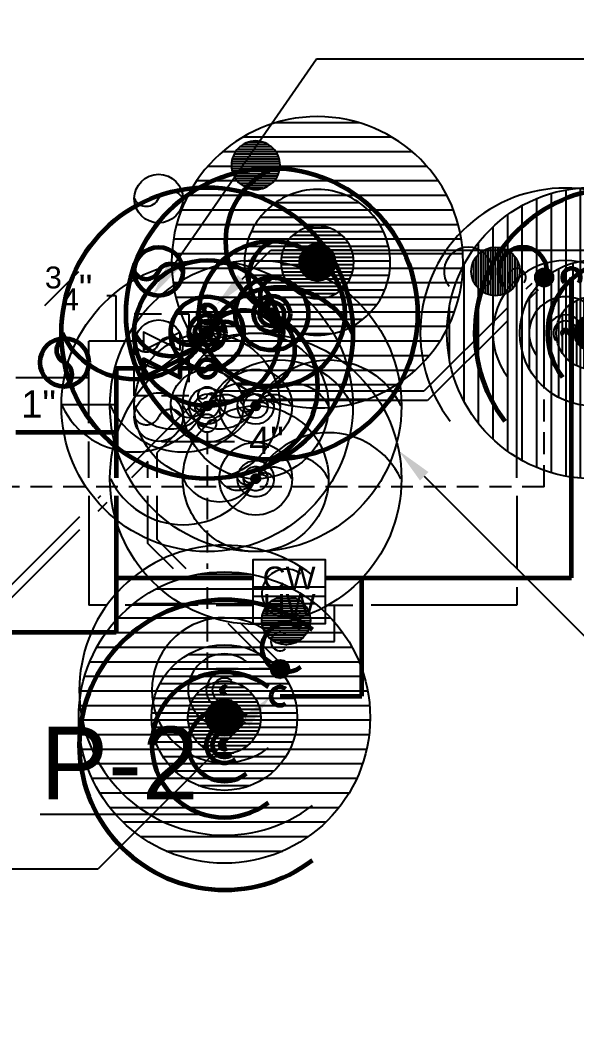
# Model space of a CAD drawing. Extents: x 2104 to 16979, y 4026 to 5124.
# Drawn here: x 6171.7 to 6263.2, y 4568.5 to 4732.9 of the extents above; entities that cross this region are included whole.
import ezdxf
from ezdxf import colors
from ezdxf.entities.mleader import LeaderData, LeaderLine
from ezdxf.enums import TextEntityAlignment as Align
from ezdxf.math import Vec2, Vec3

# ---------------------------------------------------------------- set-up
doc = ezdxf.new("R2010")
doc.units = 0
doc.header["$LTSCALE"] = 18
doc.header["$MEASUREMENT"] = 0
doc.linetypes.add('HIDDEN', pattern=[0.375, 0.25, -0.125])
doc.linetypes.add('VENT', pattern=[0.30000000000000004, 0.2, -0.1])
for name, color, linetype in [('G-ANNO-TEXT', 70, 'Continuous'), ('P-HW-N', 1, 'Continuous'), ('P-HW-N @ 1 (1)', 1, 'Continuous'), ('P-HW-N @ 1 (2)', 1, 'Continuous'), ('P-HW-N @ 12', 1, 'Continuous'), ('P-HW-N @ 128', 1, 'Continuous'), ('P-HW-N @ 16', 1, 'Continuous'), ('P-HW-N @ 192', 1, 'Continuous'), ('P-HW-N @ 2', 1, 'Continuous'), ('P-HW-N @ 24', 1, 'Continuous'), ('P-HW-N @ 384', 1, 'Continuous'), ('P-HW-N @ 4', 1, 'Continuous'), ('P-HW-N @ 48', 1, 'Continuous'), ('P-HW-N @ 64', 1, 'Continuous'), ('P-HW-N @ 768', 1, 'Continuous'), ('P-HW-N @ 8', 1, 'Continuous'), ('P-HW-N @ 96', 1, 'Continuous'), ('P-SAN-N', 6, 'Continuous'), ('P-SAN-N @ 1 (1)', 6, 'Continuous'), ('P-SAN-N @ 1 (2)', 6, 'Continuous'), ('P-SAN-N @ 12', 6, 'Continuous'), ('P-SAN-N @ 128', 6, 'Continuous'), ('P-SAN-N @ 16', 6, 'Continuous'), ('P-SAN-N @ 192', 6, 'Continuous'), ('P-SAN-N @ 2', 6, 'Continuous'), ('P-SAN-N @ 24', 6, 'Continuous'), ('P-SAN-N @ 384', 6, 'Continuous'), ('P-SAN-N @ 4', 6, 'Continuous'), ('P-SAN-N @ 48', 6, 'Continuous'), ('P-SAN-N @ 64', 6, 'Continuous'), ('P-SAN-N @ 768', 6, 'Continuous'), ('P-SAN-N @ 8', 6, 'Continuous'), ('P-SAN-N @ 96', 6, 'Continuous'), ('P-SANV-N', 5, 'VENT'), ('P-SANV-N @ 1 (1)', 5, 'VENT'), ('P-SANV-N @ 1 (2)', 5, 'VENT'), ('P-SANV-N @ 12', 5, 'VENT'), ('P-SANV-N @ 128', 5, 'VENT'), ('P-SANV-N @ 16', 5, 'VENT'), ('P-SANV-N @ 192', 5, 'VENT'), ('P-SANV-N @ 2', 5, 'VENT'), ('P-SANV-N @ 24', 5, 'VENT'), ('P-SANV-N @ 384', 5, 'VENT'), ('P-SANV-N @ 4', 5, 'VENT'), ('P-SANV-N @ 48', 5, 'VENT'), ('P-SANV-N @ 64', 5, 'VENT'), ('P-SANV-N @ 768', 5, 'VENT'), ('P-SANV-N @ 8', 5, 'VENT'), ('P-SANV-N @ 96', 5, 'VENT')]:
    doc.layers.add(name, color=color, linetype=linetype)
for name, color, linetype, lineweight in [('P-CW-N', 4, 'Continuous', 60), ('P-CW-N @ 1 (1)', 4, 'Continuous', 60), ('P-CW-N @ 1 (2)', 4, 'Continuous', 60), ('P-CW-N @ 12', 4, 'Continuous', 60), ('P-CW-N @ 128', 4, 'Continuous', 60), ('P-CW-N @ 16', 4, 'Continuous', 60), ('P-CW-N @ 192', 4, 'Continuous', 60), ('P-CW-N @ 2', 4, 'Continuous', 60), ('P-CW-N @ 24', 4, 'Continuous', 60), ('P-CW-N @ 384', 4, 'Continuous', 60), ('P-CW-N @ 4', 4, 'Continuous', 60), ('P-CW-N @ 48', 4, 'Continuous', 60), ('P-CW-N @ 64', 4, 'Continuous', 60), ('P-CW-N @ 768', 4, 'Continuous', 60), ('P-CW-N @ 8', 4, 'Continuous', 60), ('P-CW-N @ 96', 4, 'Continuous', 60), ('P-HWC-N', 2, 'Continuous', 60), ('P-HWC-N @ 1 (1)', 2, 'Continuous', 60), ('P-HWC-N @ 1 (2)', 2, 'Continuous', 60), ('P-HWC-N @ 12', 2, 'Continuous', 60), ('P-HWC-N @ 128', 2, 'Continuous', 60), ('P-HWC-N @ 16', 2, 'Continuous', 60), ('P-HWC-N @ 192', 2, 'Continuous', 60), ('P-HWC-N @ 2', 2, 'Continuous', 60), ('P-HWC-N @ 24', 2, 'Continuous', 60), ('P-HWC-N @ 384', 2, 'Continuous', 60), ('P-HWC-N @ 4', 2, 'Continuous', 60), ('P-HWC-N @ 48', 2, 'Continuous', 60), ('P-HWC-N @ 64', 2, 'Continuous', 60), ('P-HWC-N @ 768', 2, 'Continuous', 60), ('P-HWC-N @ 8', 2, 'Continuous', 60), ('P-HWC-N @ 96', 2, 'Continuous', 60)]:
    doc.layers.add(name, color=color, linetype=linetype, lineweight=lineweight)
doc.layers.get('0').freeze()
doc.styles.add('Arial', font='arial.ttf')
doc.dimstyles.new('Loop048', dxfattribs={"dimscale": 0, "dimtxt": 0.09375, "dimasz": 0.03125, "dimexe": 0.0625, "dimexo": 0.0625, "dimgap": 0.09375, "dimtad": 1, "dimdec": 4, "dimzin": 3, "dimdsep": 46, "dimlunit": 4, "dimtxsty": 'Arial', "dimblk": 'OBLIQUE', "dimcen": 0.09375, "dimdle": 0.0625, "dimclrd": 256, "dimclre": 256, "dimclrt": 256, "dimadec": 4, "dimazin": 0, "dimtfac": 0.8, "dimtdec": 4, "dimtix": 1, "dimtofl": 0, "dimtmove": 1, "dimatfit": 0, "dimldrblk": 'LeaderNoteBlock', "dimfxl": 1, "dimfrac": 1, "dimtolj": 1, "dimtzin": 0, "dimlwd": -1, "dimlwe": -1, "dimarcsym": 0})

# ---------------------------------------------------------------- blocks, each defined once
blk = doc.blocks.new('*U6')
blk.add_lwpolyline([(-3.332323771482692e-18, 0.03111555437015312, 0.6342579873937333), (-8.890457814381136e-18, 5.234717341758689e-34, -0.6342579873937336), (-6.793508145416166e-18, -0.03111555437015312)], format="xyb")
blk.add_circle((0, 0), 0.03125)
blk = doc.blocks.new('*U311')
at = {"layer": 'P-CW-N @ 1 (1)', "rotation": 89.99999999999999}
blk.add_blockref('*U6', (6202.5, 4681.343581524153), dxfattribs=at)
at = {"layer": 'P-CW-N @ 1 (2)', "rotation": 89.99999999999999}
blk.add_blockref('*U6', (6202.5, 4681.343581524153), dxfattribs=at)
at = {"layer": 'P-CW-N @ 12', "xscale": 12, "yscale": 12, "zscale": 12, "rotation": 89.99999999999999}
blk.add_blockref('*U6', (6202.5, 4681.343581524153), dxfattribs=at)
at = {"layer": 'P-CW-N @ 128', "xscale": 128, "yscale": 128, "zscale": 128, "rotation": 89.99999999999999}
blk.add_blockref('*U6', (6194.5, 4691.499999999999), dxfattribs=at)
at = {"layer": 'P-CW-N @ 16', "xscale": 16, "yscale": 16, "zscale": 16, "rotation": 89.99999999999999}
blk.add_blockref('*U6', (6202.5, 4681.343581524153), dxfattribs=at)
at = {"layer": 'P-CW-N @ 192', "xscale": 192, "yscale": 192, "zscale": 192, "rotation": 89.99999999999999}
blk.add_blockref('*U6', (6202.5, 4681.343581524153), dxfattribs=at)
at = {"layer": 'P-CW-N @ 2', "xscale": 2, "yscale": 2, "zscale": 2, "rotation": 89.99999999999999}
blk.add_blockref('*U6', (6202.5, 4681.343581524153), dxfattribs=at)
at = {"layer": 'P-CW-N @ 24', "xscale": 24, "yscale": 24, "zscale": 24, "rotation": 89.99999999999999}
blk.add_blockref('*U6', (6202.5, 4681.343581524153), dxfattribs=at)
at = {"layer": 'P-CW-N @ 384', "xscale": 384, "yscale": 384, "zscale": 384, "rotation": 89.99999999999999}
blk.add_blockref('*U6', (6202.5, 4681.343581524153), dxfattribs=at)
at = {"layer": 'P-CW-N @ 4', "xscale": 4, "yscale": 4, "zscale": 4, "rotation": 89.99999999999999}
blk.add_blockref('*U6', (6202.5, 4681.343581524153), dxfattribs=at)
at = {"layer": 'P-CW-N @ 48', "xscale": 48, "yscale": 48, "zscale": 48, "rotation": 89.99999999999999}
blk.add_blockref('*U6', (6202.5, 4675.499999999999), dxfattribs=at)
at = {"layer": 'P-CW-N @ 64', "xscale": 64, "yscale": 64, "zscale": 64, "rotation": 89.99999999999999}
blk.add_blockref('*U6', (6202.5, 4681.343581524153), dxfattribs=at)
at = {"layer": 'P-CW-N @ 768', "xscale": 768, "yscale": 768, "zscale": 768, "rotation": 89.99999999999999}
blk.add_blockref('*U6', (6202.5, 4681.343581524153), dxfattribs=at)
at = {"layer": 'P-CW-N @ 8', "xscale": 8, "yscale": 8, "zscale": 8, "rotation": 89.99999999999999}
blk.add_blockref('*U6', (6202.5, 4681.343581524153), dxfattribs=at)
at = {"layer": 'P-CW-N @ 96', "xscale": 96, "yscale": 96, "zscale": 96, "rotation": 89.99999999999999}
blk.add_blockref('*U6', (6202.5, 4681.343581524153), dxfattribs=at)
blk = doc.blocks.new('*U312')
at = {"layer": 'P-HW-N @ 1 (1)', "rotation": 89.99999999999999}
blk.add_blockref('*U6', (6202.5, 4669.343581524153), dxfattribs=at)
at = {"layer": 'P-HW-N @ 1 (2)', "rotation": 89.99999999999999}
blk.add_blockref('*U6', (6202.5, 4669.343581524153), dxfattribs=at)
at = {"layer": 'P-HW-N @ 12', "xscale": 12, "yscale": 12, "zscale": 12, "rotation": 89.99999999999999}
blk.add_blockref('*U6', (6202.5, 4669.343581524153), dxfattribs=at)
at = {"layer": 'P-HW-N @ 128', "xscale": 128, "yscale": 128, "zscale": 128, "rotation": 89.99999999999999}
blk.add_blockref('*U6', (6194.5, 4703.499999999999), dxfattribs=at)
at = {"layer": 'P-HW-N @ 16', "xscale": 16, "yscale": 16, "zscale": 16, "rotation": 89.99999999999999}
blk.add_blockref('*U6', (6202.5, 4669.343581524153), dxfattribs=at)
at = {"layer": 'P-HW-N @ 192', "xscale": 192, "yscale": 192, "zscale": 192, "rotation": 89.99999999999999}
blk.add_blockref('*U6', (6202.5, 4669.343581524153), dxfattribs=at)
at = {"layer": 'P-HW-N @ 2', "xscale": 2, "yscale": 2, "zscale": 2, "rotation": 89.99999999999999}
blk.add_blockref('*U6', (6202.5, 4669.343581524153), dxfattribs=at)
at = {"layer": 'P-HW-N @ 24', "xscale": 24, "yscale": 24, "zscale": 24, "rotation": 89.99999999999999}
blk.add_blockref('*U6', (6202.5, 4669.343581524153), dxfattribs=at)
at = {"layer": 'P-HW-N @ 384', "xscale": 384, "yscale": 384, "zscale": 384, "rotation": 89.99999999999999}
blk.add_blockref('*U6', (6202.5, 4669.343581524153), dxfattribs=at)
at = {"layer": 'P-HW-N @ 4', "xscale": 4, "yscale": 4, "zscale": 4, "rotation": 89.99999999999999}
blk.add_blockref('*U6', (6202.5, 4669.343581524153), dxfattribs=at)
at = {"layer": 'P-HW-N @ 48', "xscale": 48, "yscale": 48, "zscale": 48, "rotation": 89.99999999999999}
blk.add_blockref('*U6', (6202.5, 4679.999999999999), dxfattribs=at)
at = {"layer": 'P-HW-N @ 64', "xscale": 64, "yscale": 64, "zscale": 64, "rotation": 89.99999999999999}
blk.add_blockref('*U6', (6202.5, 4669.343581524153), dxfattribs=at)
at = {"layer": 'P-HW-N @ 768', "xscale": 768, "yscale": 768, "zscale": 768, "rotation": 89.99999999999999}
blk.add_blockref('*U6', (6202.5, 4669.343581524153), dxfattribs=at)
at = {"layer": 'P-HW-N @ 8', "xscale": 8, "yscale": 8, "zscale": 8, "rotation": 89.99999999999999}
blk.add_blockref('*U6', (6202.5, 4669.343581524153), dxfattribs=at)
at = {"layer": 'P-HW-N @ 96', "xscale": 96, "yscale": 96, "zscale": 96, "rotation": 89.99999999999999}
blk.add_blockref('*U6', (6202.5, 4669.343581524153), dxfattribs=at)
blk = doc.blocks.new('*U313')
at = {"layer": 'P-SAN-N @ 1 (1)', "rotation": 89.99999999999999}
blk.add_blockref('*U6', (6210.5, 4669.343581524153), dxfattribs=at)
at = {"layer": 'P-SAN-N @ 1 (2)', "rotation": 89.99999999999999}
blk.add_blockref('*U6', (6210.5, 4669.343581524153), dxfattribs=at)
at = {"layer": 'P-SAN-N @ 12', "xscale": 12, "yscale": 12, "zscale": 12, "rotation": 89.99999999999999}
blk.add_blockref('*U6', (6210.5, 4669.343581524153), dxfattribs=at)
at = {"layer": 'P-SAN-N @ 128', "xscale": 128, "yscale": 128, "zscale": 128, "rotation": 89.99999999999999}
blk.add_blockref('*U6', (6194.5, 4679.499999999999), dxfattribs=at)
at = {"layer": 'P-SAN-N @ 16', "xscale": 16, "yscale": 16, "zscale": 16, "rotation": 89.99999999999999}
blk.add_blockref('*U6', (6210.5, 4669.343581524153), dxfattribs=at)
at = {"layer": 'P-SAN-N @ 192', "xscale": 192, "yscale": 192, "zscale": 192, "rotation": 89.99999999999999}
blk.add_blockref('*U6', (6210.5, 4669.343581524153), dxfattribs=at)
at = {"layer": 'P-SAN-N @ 2', "xscale": 2, "yscale": 2, "zscale": 2, "rotation": 89.99999999999999}
blk.add_blockref('*U6', (6210.5, 4669.343581524153), dxfattribs=at)
at = {"layer": 'P-SAN-N @ 24', "xscale": 24, "yscale": 24, "zscale": 24, "rotation": 89.99999999999999}
blk.add_blockref('*U6', (6210.5, 4669.343581524153), dxfattribs=at)
at = {"layer": 'P-SAN-N @ 384', "xscale": 384, "yscale": 384, "zscale": 384, "rotation": 89.99999999999999}
blk.add_blockref('*U6', (6210.5, 4669.343581524153), dxfattribs=at)
at = {"layer": 'P-SAN-N @ 4', "xscale": 4, "yscale": 4, "zscale": 4, "rotation": 89.99999999999999}
blk.add_blockref('*U6', (6210.5, 4669.343581524153), dxfattribs=at)
at = {"layer": 'P-SAN-N @ 48', "xscale": 48, "yscale": 48, "zscale": 48, "rotation": 89.99999999999999}
blk.add_blockref('*U6', (6202.5, 4670.999999999999), dxfattribs=at)
at = {"layer": 'P-SAN-N @ 64', "xscale": 64, "yscale": 64, "zscale": 64, "rotation": 89.99999999999999}
blk.add_blockref('*U6', (6210.5, 4669.343581524153), dxfattribs=at)
at = {"layer": 'P-SAN-N @ 768', "xscale": 768, "yscale": 768, "zscale": 768, "rotation": 89.99999999999999}
blk.add_blockref('*U6', (6210.5, 4669.343581524153), dxfattribs=at)
at = {"layer": 'P-SAN-N @ 8', "xscale": 8, "yscale": 8, "zscale": 8, "rotation": 89.99999999999999}
blk.add_blockref('*U6', (6210.5, 4669.343581524153), dxfattribs=at)
at = {"layer": 'P-SAN-N @ 96', "xscale": 96, "yscale": 96, "zscale": 96, "rotation": 89.99999999999999}
blk.add_blockref('*U6', (6210.5, 4669.343581524153), dxfattribs=at)
blk = doc.blocks.new('*U314')
at = {"layer": 'P-SANV-N @ 1 (1)', "rotation": 89.99999999999999}
blk.add_blockref('*U6', (6210.5, 4657.343581524153), dxfattribs=at)
at = {"layer": 'P-SANV-N @ 1 (2)', "rotation": 89.99999999999999}
blk.add_blockref('*U6', (6210.5, 4657.343581524153), dxfattribs=at)
at = {"layer": 'P-SANV-N @ 12', "xscale": 12, "yscale": 12, "zscale": 12, "rotation": 89.99999999999999}
blk.add_blockref('*U6', (6210.5, 4657.343581524153), dxfattribs=at)
at = {"layer": 'P-SANV-N @ 128', "xscale": 128, "yscale": 128, "zscale": 128, "rotation": 89.99999999999999}
blk.add_blockref('*U6', (6194.5, 4667.499999999999), dxfattribs=at)
at = {"layer": 'P-SANV-N @ 16', "xscale": 16, "yscale": 16, "zscale": 16, "rotation": 89.99999999999999}
blk.add_blockref('*U6', (6210.5, 4657.343581524153), dxfattribs=at)
at = {"layer": 'P-SANV-N @ 192', "xscale": 192, "yscale": 192, "zscale": 192, "rotation": 89.99999999999999}
blk.add_blockref('*U6', (6210.5, 4657.343581524153), dxfattribs=at)
at = {"layer": 'P-SANV-N @ 2', "xscale": 2, "yscale": 2, "zscale": 2, "rotation": 89.99999999999999}
blk.add_blockref('*U6', (6210.5, 4657.343581524153), dxfattribs=at)
at = {"layer": 'P-SANV-N @ 24', "xscale": 24, "yscale": 24, "zscale": 24, "rotation": 89.99999999999999}
blk.add_blockref('*U6', (6210.5, 4657.343581524153), dxfattribs=at)
at = {"layer": 'P-SANV-N @ 384', "xscale": 384, "yscale": 384, "zscale": 384, "rotation": 89.99999999999999}
blk.add_blockref('*U6', (6210.5, 4657.343581524153), dxfattribs=at)
at = {"layer": 'P-SANV-N @ 4', "xscale": 4, "yscale": 4, "zscale": 4, "rotation": 89.99999999999999}
blk.add_blockref('*U6', (6210.5, 4657.343581524153), dxfattribs=at)
at = {"layer": 'P-SANV-N @ 48', "xscale": 48, "yscale": 48, "zscale": 48, "rotation": 89.99999999999999}
blk.add_blockref('*U6', (6202.5, 4666.499999999999), dxfattribs=at)
at = {"layer": 'P-SANV-N @ 64', "xscale": 64, "yscale": 64, "zscale": 64, "rotation": 89.99999999999999}
blk.add_blockref('*U6', (6210.5, 4657.343581524153), dxfattribs=at)
at = {"layer": 'P-SANV-N @ 768', "xscale": 768, "yscale": 768, "zscale": 768, "rotation": 89.99999999999999}
blk.add_blockref('*U6', (6210.5, 4657.343581524153), dxfattribs=at)
at = {"layer": 'P-SANV-N @ 8', "xscale": 8, "yscale": 8, "zscale": 8, "rotation": 89.99999999999999}
blk.add_blockref('*U6', (6210.5, 4657.343581524153), dxfattribs=at)
at = {"layer": 'P-SANV-N @ 96', "xscale": 96, "yscale": 96, "zscale": 96, "rotation": 89.99999999999999}
blk.add_blockref('*U6', (6210.5, 4657.343581524153), dxfattribs=at)
blk = doc.blocks.new('*U7')
h = blk.add_hatch()
h.set_pattern_fill('ANSI31', color=256, scale=0.025, angle=135)
h.set_pattern_definition([(180, (0, 0), (-4.336808689942018e-19, -0.003125), [])])
edge = h.paths.add_edge_path()
edge.add_arc((-3.469446951953614e-18, -6.938893903907228e-18), 0.03125000000000001, 0, 360)
blk.add_circle((0, 0), 0.03125)
blk = doc.blocks.new('*U315')
at = {"layer": 'P-SAN-N @ 1 (1)'}
blk.add_blockref('*U7', (6205.343581524153, 4618.000000000001), dxfattribs=at)
at = {"layer": 'P-SAN-N @ 1 (2)'}
blk.add_blockref('*U7', (6205.343581524153, 4618.000000000001), dxfattribs=at)
at = {"layer": 'P-SAN-N @ 12', "xscale": 12, "yscale": 12, "zscale": 12}
blk.add_blockref('*U7', (6205.343581524153, 4618.000000000001), dxfattribs=at)
at = {"layer": 'P-SAN-N @ 128', "xscale": 128, "yscale": 128, "zscale": 128}
blk.add_blockref('*U7', (6215.499999999999, 4634.000000000001), dxfattribs=at)
at = {"layer": 'P-SAN-N @ 16', "xscale": 16, "yscale": 16, "zscale": 16}
blk.add_blockref('*U7', (6205.343581524153, 4618.000000000001), dxfattribs=at)
at = {"layer": 'P-SAN-N @ 192', "xscale": 192, "yscale": 192, "zscale": 192}
blk.add_blockref('*U7', (6205.343581524153, 4618.000000000001), dxfattribs=at)
at = {"layer": 'P-SAN-N @ 2', "xscale": 2, "yscale": 2, "zscale": 2}
blk.add_blockref('*U7', (6205.343581524153, 4618.000000000001), dxfattribs=at)
at = {"layer": 'P-SAN-N @ 24', "xscale": 24, "yscale": 24, "zscale": 24}
blk.add_blockref('*U7', (6205.343581524153, 4618.000000000001), dxfattribs=at)
at = {"layer": 'P-SAN-N @ 384', "xscale": 384, "yscale": 384, "zscale": 384}
blk.add_blockref('*U7', (6205.343581524153, 4618.000000000001), dxfattribs=at)
at = {"layer": 'P-SAN-N @ 4', "xscale": 4, "yscale": 4, "zscale": 4}
blk.add_blockref('*U7', (6205.343581524153, 4618.000000000001), dxfattribs=at)
at = {"layer": 'P-SAN-N @ 48', "xscale": 48, "yscale": 48, "zscale": 48}
blk.add_blockref('*U7', (6214.499999999999, 4626.000000000001), dxfattribs=at)
at = {"layer": 'P-SAN-N @ 64', "xscale": 64, "yscale": 64, "zscale": 64}
blk.add_blockref('*U7', (6205.343581524153, 4618.000000000001), dxfattribs=at)
at = {"layer": 'P-SAN-N @ 768', "xscale": 768, "yscale": 768, "zscale": 768}
blk.add_blockref('*U7', (6205.343581524153, 4618.000000000001), dxfattribs=at)
at = {"layer": 'P-SAN-N @ 8', "xscale": 8, "yscale": 8, "zscale": 8}
blk.add_blockref('*U7', (6205.343581524153, 4618.000000000001), dxfattribs=at)
at = {"layer": 'P-SAN-N @ 96', "xscale": 96, "yscale": 96, "zscale": 96}
blk.add_blockref('*U7', (6205.343581524153, 4618.000000000001), dxfattribs=at)
blk = doc.blocks.new('*U24')
at = {"linetype": 'Continuous'}
blk.add_arc((0, 0), 0.03111555437015312, 52.56696947382129, 307.4330305261797, dxfattribs=at)
blk = doc.blocks.new('*U316')
at = {"layer": 'P-CW-N @ 1 (1)'}
blk.add_blockref('*U24', (6205.343581524153, 4613.500000000001), dxfattribs=at)
at = {"layer": 'P-CW-N @ 1 (2)'}
blk.add_blockref('*U24', (6205.343581524153, 4613.500000000001), dxfattribs=at)
at = {"layer": 'P-CW-N @ 12', "xscale": 12, "yscale": 12, "zscale": 12}
blk.add_blockref('*U24', (6205.343581524153, 4613.500000000001), dxfattribs=at)
at = {"layer": 'P-CW-N @ 128', "xscale": 128, "yscale": 128, "zscale": 128}
blk.add_blockref('*U24', (6215.499999999999, 4629.500000000001), dxfattribs=at)
at = {"layer": 'P-CW-N @ 16', "xscale": 16, "yscale": 16, "zscale": 16}
blk.add_blockref('*U24', (6205.343581524153, 4613.500000000001), dxfattribs=at)
at = {"layer": 'P-CW-N @ 192', "xscale": 192, "yscale": 192, "zscale": 192}
blk.add_blockref('*U24', (6205.343581524153, 4613.500000000001), dxfattribs=at)
at = {"layer": 'P-CW-N @ 2', "xscale": 2, "yscale": 2, "zscale": 2}
blk.add_blockref('*U24', (6205.343581524153, 4613.500000000001), dxfattribs=at)
at = {"layer": 'P-CW-N @ 24', "xscale": 24, "yscale": 24, "zscale": 24}
blk.add_blockref('*U24', (6205.343581524153, 4613.500000000001), dxfattribs=at)
at = {"layer": 'P-CW-N @ 384', "xscale": 384, "yscale": 384, "zscale": 384}
blk.add_blockref('*U24', (6205.343581524153, 4613.500000000001), dxfattribs=at)
at = {"layer": 'P-CW-N @ 4', "xscale": 4, "yscale": 4, "zscale": 4}
blk.add_blockref('*U24', (6205.343581524153, 4613.500000000001), dxfattribs=at)
at = {"layer": 'P-CW-N @ 48', "xscale": 48, "yscale": 48, "zscale": 48}
blk.add_blockref('*U24', (6214.499999999999, 4621.500000000001), dxfattribs=at)
at = {"layer": 'P-CW-N @ 64', "xscale": 64, "yscale": 64, "zscale": 64}
blk.add_blockref('*U24', (6205.343581524153, 4613.500000000001), dxfattribs=at)
at = {"layer": 'P-CW-N @ 768', "xscale": 768, "yscale": 768, "zscale": 768}
blk.add_blockref('*U24', (6205.343581524153, 4613.500000000001), dxfattribs=at)
at = {"layer": 'P-CW-N @ 8', "xscale": 8, "yscale": 8, "zscale": 8}
blk.add_blockref('*U24', (6205.343581524153, 4613.500000000001), dxfattribs=at)
at = {"layer": 'P-CW-N @ 96', "xscale": 96, "yscale": 96, "zscale": 96}
blk.add_blockref('*U24', (6205.343581524153, 4613.500000000001), dxfattribs=at)
blk = doc.blocks.new('*U317')
at = {"layer": 'P-HW-N @ 1 (1)'}
blk.add_blockref('*U24', (6205.343581524153, 4622.500000000001), dxfattribs=at)
at = {"layer": 'P-HW-N @ 1 (2)'}
blk.add_blockref('*U24', (6205.343581524153, 4622.500000000001), dxfattribs=at)
at = {"layer": 'P-HW-N @ 12', "xscale": 12, "yscale": 12, "zscale": 12}
blk.add_blockref('*U24', (6205.343581524153, 4622.500000000001), dxfattribs=at)
at = {"layer": 'P-HW-N @ 128', "xscale": 128, "yscale": 128, "zscale": 128}
blk.add_blockref('*U24', (6215.499999999999, 4638.500000000001), dxfattribs=at)
at = {"layer": 'P-HW-N @ 16', "xscale": 16, "yscale": 16, "zscale": 16}
blk.add_blockref('*U24', (6205.343581524153, 4622.500000000001), dxfattribs=at)
at = {"layer": 'P-HW-N @ 192', "xscale": 192, "yscale": 192, "zscale": 192}
blk.add_blockref('*U24', (6205.343581524153, 4622.500000000001), dxfattribs=at)
at = {"layer": 'P-HW-N @ 2', "xscale": 2, "yscale": 2, "zscale": 2}
blk.add_blockref('*U24', (6205.343581524153, 4622.500000000001), dxfattribs=at)
at = {"layer": 'P-HW-N @ 24', "xscale": 24, "yscale": 24, "zscale": 24}
blk.add_blockref('*U24', (6205.343581524153, 4622.500000000001), dxfattribs=at)
at = {"layer": 'P-HW-N @ 384', "xscale": 384, "yscale": 384, "zscale": 384}
blk.add_blockref('*U24', (6205.343581524153, 4622.500000000001), dxfattribs=at)
at = {"layer": 'P-HW-N @ 4', "xscale": 4, "yscale": 4, "zscale": 4}
blk.add_blockref('*U24', (6205.343581524153, 4622.500000000001), dxfattribs=at)
at = {"layer": 'P-HW-N @ 48', "xscale": 48, "yscale": 48, "zscale": 48}
blk.add_blockref('*U24', (6214.499999999999, 4630.500000000001), dxfattribs=at)
at = {"layer": 'P-HW-N @ 64', "xscale": 64, "yscale": 64, "zscale": 64}
blk.add_blockref('*U24', (6205.343581524153, 4622.500000000001), dxfattribs=at)
at = {"layer": 'P-HW-N @ 768', "xscale": 768, "yscale": 768, "zscale": 768}
blk.add_blockref('*U24', (6205.343581524153, 4622.500000000001), dxfattribs=at)
at = {"layer": 'P-HW-N @ 8', "xscale": 8, "yscale": 8, "zscale": 8}
blk.add_blockref('*U24', (6205.343581524153, 4622.500000000001), dxfattribs=at)
at = {"layer": 'P-HW-N @ 96', "xscale": 96, "yscale": 96, "zscale": 96}
blk.add_blockref('*U24', (6205.343581524153, 4622.500000000001), dxfattribs=at)
blk = doc.blocks.new('*U318')
at = {"layer": 'P-SAN-N @ 1 (1)', "rotation": 90}
blk.add_blockref('*U7', (6265.999999999999, 4681.343581524153), dxfattribs=at)
at = {"layer": 'P-SAN-N @ 1 (2)', "rotation": 90}
blk.add_blockref('*U7', (6265.999999999999, 4681.343581524153), dxfattribs=at)
at = {"layer": 'P-SAN-N @ 12', "xscale": 12, "yscale": 12, "zscale": 12, "rotation": 90}
blk.add_blockref('*U7', (6265.999999999999, 4681.343581524153), dxfattribs=at)
at = {"layer": 'P-SAN-N @ 128', "xscale": 128, "yscale": 128, "zscale": 128, "rotation": 90}
blk.add_blockref('*U7', (6249.999999999999, 4691.499999999999), dxfattribs=at)
at = {"layer": 'P-SAN-N @ 16', "xscale": 16, "yscale": 16, "zscale": 16, "rotation": 90}
blk.add_blockref('*U7', (6265.999999999999, 4681.343581524153), dxfattribs=at)
at = {"layer": 'P-SAN-N @ 192', "xscale": 192, "yscale": 192, "zscale": 192, "rotation": 90}
blk.add_blockref('*U7', (6265.999999999999, 4681.343581524153), dxfattribs=at)
at = {"layer": 'P-SAN-N @ 2', "xscale": 2, "yscale": 2, "zscale": 2, "rotation": 90}
blk.add_blockref('*U7', (6265.999999999999, 4681.343581524153), dxfattribs=at)
at = {"layer": 'P-SAN-N @ 24', "xscale": 24, "yscale": 24, "zscale": 24, "rotation": 90}
blk.add_blockref('*U7', (6265.999999999999, 4681.343581524153), dxfattribs=at)
at = {"layer": 'P-SAN-N @ 384', "xscale": 384, "yscale": 384, "zscale": 384, "rotation": 90}
blk.add_blockref('*U7', (6265.999999999999, 4681.343581524153), dxfattribs=at)
at = {"layer": 'P-SAN-N @ 4', "xscale": 4, "yscale": 4, "zscale": 4, "rotation": 90}
blk.add_blockref('*U7', (6265.999999999999, 4681.343581524153), dxfattribs=at)
at = {"layer": 'P-SAN-N @ 48', "xscale": 48, "yscale": 48, "zscale": 48, "rotation": 90}
blk.add_blockref('*U7', (6257.999999999999, 4690.499999999999), dxfattribs=at)
at = {"layer": 'P-SAN-N @ 64', "xscale": 64, "yscale": 64, "zscale": 64, "rotation": 90}
blk.add_blockref('*U7', (6265.999999999999, 4681.343581524153), dxfattribs=at)
at = {"layer": 'P-SAN-N @ 768', "xscale": 768, "yscale": 768, "zscale": 768, "rotation": 90}
blk.add_blockref('*U7', (6265.999999999999, 4681.343581524153), dxfattribs=at)
at = {"layer": 'P-SAN-N @ 8', "xscale": 8, "yscale": 8, "zscale": 8, "rotation": 90}
blk.add_blockref('*U7', (6265.999999999999, 4681.343581524153), dxfattribs=at)
at = {"layer": 'P-SAN-N @ 96', "xscale": 96, "yscale": 96, "zscale": 96, "rotation": 90}
blk.add_blockref('*U7', (6265.999999999999, 4681.343581524153), dxfattribs=at)
blk = doc.blocks.new('*U8')
at = {"linetype": 'Continuous'}
blk.add_arc((0, 0), 0.03111555437015312, 232.5669694738212, 127.4330305261797, dxfattribs=at)
blk = doc.blocks.new('*U319')
at = {"layer": 'P-CW-N @ 1 (1)', "rotation": 90}
blk.add_blockref('*U8', (6270.499999999999, 4681.343581524153), dxfattribs=at)
at = {"layer": 'P-CW-N @ 1 (2)', "rotation": 90}
blk.add_blockref('*U8', (6270.499999999999, 4681.343581524153), dxfattribs=at)
at = {"layer": 'P-CW-N @ 12', "xscale": 12, "yscale": 12, "zscale": 12, "rotation": 90}
blk.add_blockref('*U8', (6270.499999999999, 4681.343581524153), dxfattribs=at)
at = {"layer": 'P-CW-N @ 128', "xscale": 128, "yscale": 128, "zscale": 128, "rotation": 90}
blk.add_blockref('*U8', (6254.499999999999, 4691.499999999999), dxfattribs=at)
at = {"layer": 'P-CW-N @ 16', "xscale": 16, "yscale": 16, "zscale": 16, "rotation": 90}
blk.add_blockref('*U8', (6270.499999999999, 4681.343581524153), dxfattribs=at)
at = {"layer": 'P-CW-N @ 192', "xscale": 192, "yscale": 192, "zscale": 192, "rotation": 90}
blk.add_blockref('*U8', (6270.499999999999, 4681.343581524153), dxfattribs=at)
at = {"layer": 'P-CW-N @ 2', "xscale": 2, "yscale": 2, "zscale": 2, "rotation": 90}
blk.add_blockref('*U8', (6270.499999999999, 4681.343581524153), dxfattribs=at)
at = {"layer": 'P-CW-N @ 24', "xscale": 24, "yscale": 24, "zscale": 24, "rotation": 90}
blk.add_blockref('*U8', (6270.499999999999, 4681.343581524153), dxfattribs=at)
at = {"layer": 'P-CW-N @ 384', "xscale": 384, "yscale": 384, "zscale": 384, "rotation": 90}
blk.add_blockref('*U8', (6270.499999999999, 4681.343581524153), dxfattribs=at)
at = {"layer": 'P-CW-N @ 4', "xscale": 4, "yscale": 4, "zscale": 4, "rotation": 90}
blk.add_blockref('*U8', (6270.499999999999, 4681.343581524153), dxfattribs=at)
at = {"layer": 'P-CW-N @ 48', "xscale": 48, "yscale": 48, "zscale": 48, "rotation": 90}
blk.add_blockref('*U8', (6262.499999999999, 4690.499999999999), dxfattribs=at)
at = {"layer": 'P-CW-N @ 64', "xscale": 64, "yscale": 64, "zscale": 64, "rotation": 90}
blk.add_blockref('*U8', (6270.499999999999, 4681.343581524153), dxfattribs=at)
at = {"layer": 'P-CW-N @ 768', "xscale": 768, "yscale": 768, "zscale": 768, "rotation": 90}
blk.add_blockref('*U8', (6270.499999999999, 4681.343581524153), dxfattribs=at)
at = {"layer": 'P-CW-N @ 8', "xscale": 8, "yscale": 8, "zscale": 8, "rotation": 90}
blk.add_blockref('*U8', (6270.499999999999, 4681.343581524153), dxfattribs=at)
at = {"layer": 'P-CW-N @ 96', "xscale": 96, "yscale": 96, "zscale": 96, "rotation": 90}
blk.add_blockref('*U8', (6270.499999999999, 4681.343581524153), dxfattribs=at)
blk = doc.blocks.new('*U320')
at = {"layer": 'P-HW-N @ 1 (1)', "rotation": 90}
blk.add_blockref('*U8', (6261.499999999999, 4681.343581524153), dxfattribs=at)
at = {"layer": 'P-HW-N @ 1 (2)', "rotation": 90}
blk.add_blockref('*U8', (6261.499999999999, 4681.343581524153), dxfattribs=at)
at = {"layer": 'P-HW-N @ 12', "xscale": 12, "yscale": 12, "zscale": 12, "rotation": 90}
blk.add_blockref('*U8', (6261.499999999999, 4681.343581524153), dxfattribs=at)
at = {"layer": 'P-HW-N @ 128', "xscale": 128, "yscale": 128, "zscale": 128, "rotation": 90}
blk.add_blockref('*U8', (6245.499999999999, 4691.499999999999), dxfattribs=at)
at = {"layer": 'P-HW-N @ 16', "xscale": 16, "yscale": 16, "zscale": 16, "rotation": 90}
blk.add_blockref('*U8', (6261.499999999999, 4681.343581524153), dxfattribs=at)
at = {"layer": 'P-HW-N @ 192', "xscale": 192, "yscale": 192, "zscale": 192, "rotation": 90}
blk.add_blockref('*U8', (6261.499999999999, 4681.343581524153), dxfattribs=at)
at = {"layer": 'P-HW-N @ 2', "xscale": 2, "yscale": 2, "zscale": 2, "rotation": 90}
blk.add_blockref('*U8', (6261.499999999999, 4681.343581524153), dxfattribs=at)
at = {"layer": 'P-HW-N @ 24', "xscale": 24, "yscale": 24, "zscale": 24, "rotation": 90}
blk.add_blockref('*U8', (6261.499999999999, 4681.343581524153), dxfattribs=at)
at = {"layer": 'P-HW-N @ 384', "xscale": 384, "yscale": 384, "zscale": 384, "rotation": 90}
blk.add_blockref('*U8', (6261.499999999999, 4681.343581524153), dxfattribs=at)
at = {"layer": 'P-HW-N @ 4', "xscale": 4, "yscale": 4, "zscale": 4, "rotation": 90}
blk.add_blockref('*U8', (6261.499999999999, 4681.343581524153), dxfattribs=at)
at = {"layer": 'P-HW-N @ 48', "xscale": 48, "yscale": 48, "zscale": 48, "rotation": 90}
blk.add_blockref('*U8', (6253.499999999999, 4690.499999999999), dxfattribs=at)
at = {"layer": 'P-HW-N @ 64', "xscale": 64, "yscale": 64, "zscale": 64, "rotation": 90}
blk.add_blockref('*U8', (6261.499999999999, 4681.343581524153), dxfattribs=at)
at = {"layer": 'P-HW-N @ 768', "xscale": 768, "yscale": 768, "zscale": 768, "rotation": 90}
blk.add_blockref('*U8', (6261.499999999999, 4681.343581524153), dxfattribs=at)
at = {"layer": 'P-HW-N @ 8', "xscale": 8, "yscale": 8, "zscale": 8, "rotation": 90}
blk.add_blockref('*U8', (6261.499999999999, 4681.343581524153), dxfattribs=at)
at = {"layer": 'P-HW-N @ 96', "xscale": 96, "yscale": 96, "zscale": 96, "rotation": 90}
blk.add_blockref('*U8', (6261.499999999999, 4681.343581524153), dxfattribs=at)
blk = doc.blocks.new('*U10')
at = {"linetype": 'Continuous'}
blk.add_lwpolyline([(-0.06249999999977263, -0.03124999999991473), (-0.06249999999977263, 0.03124999999991463), (0.0625, -0.03124999999991473), (0.0625, 0.03124999999991472), (-0.06249999999977263, -0.03124999999991473)], dxfattribs=at)
blk = doc.blocks.new('*U321')
at = {"layer": 'P-SANV-N @ 1 (1)', "xscale": -1}
blk.add_blockref('*U7', (6220.656418475846, 4693), dxfattribs=at)
at = {"layer": 'P-SANV-N @ 1 (2)', "xscale": -1}
blk.add_blockref('*U7', (6220.656418475846, 4693), dxfattribs=at)
at = {"layer": 'P-SANV-N @ 12', "xscale": -12, "yscale": 12, "zscale": 12}
blk.add_blockref('*U7', (6220.656418475846, 4693), dxfattribs=at)
at = {"layer": 'P-SANV-N @ 128', "xscale": -128, "yscale": 128, "zscale": 128}
blk.add_blockref('*U7', (6210.5, 4709), dxfattribs=at)
at = {"layer": 'P-SANV-N @ 16', "xscale": -16, "yscale": 16, "zscale": 16}
blk.add_blockref('*U7', (6220.656418475846, 4693), dxfattribs=at)
at = {"layer": 'P-SANV-N @ 192', "xscale": -192, "yscale": 192, "zscale": 192}
blk.add_blockref('*U7', (6220.656418475846, 4693), dxfattribs=at)
at = {"layer": 'P-SANV-N @ 2', "xscale": -2, "yscale": 2, "zscale": 2}
blk.add_blockref('*U7', (6220.656418475846, 4693), dxfattribs=at)
at = {"layer": 'P-SANV-N @ 24', "xscale": -24, "yscale": 24, "zscale": 24}
blk.add_blockref('*U7', (6220.656418475846, 4693), dxfattribs=at)
at = {"layer": 'P-SANV-N @ 384', "xscale": -384, "yscale": 384, "zscale": 384}
blk.add_blockref('*U7', (6220.656418475846, 4693), dxfattribs=at)
at = {"layer": 'P-SANV-N @ 4', "xscale": -4, "yscale": 4, "zscale": 4}
blk.add_blockref('*U7', (6220.656418475846, 4693), dxfattribs=at)
at = {"layer": 'P-SANV-N @ 48', "xscale": -48, "yscale": 48, "zscale": 48}
blk.add_blockref('*U7', (6136.5, 4669.5), dxfattribs=at)
at = {"layer": 'P-SANV-N @ 64', "xscale": -64, "yscale": 64, "zscale": 64}
blk.add_blockref('*U7', (6220.656418475846, 4693), dxfattribs=at)
at = {"layer": 'P-SANV-N @ 768', "xscale": -768, "yscale": 768, "zscale": 768}
blk.add_blockref('*U7', (6220.656418475846, 4693), dxfattribs=at)
at = {"layer": 'P-SANV-N @ 8', "xscale": -8, "yscale": 8, "zscale": 8}
blk.add_blockref('*U7', (6220.656418475846, 4693), dxfattribs=at)
at = {"layer": 'P-SANV-N @ 96', "xscale": -96, "yscale": 96, "zscale": 96}
blk.add_blockref('*U7', (6220.656418475846, 4693), dxfattribs=at)
blk = doc.blocks.new('_Oblique')
at = {"color": 0, "linetype": 'ByBlock', "lineweight": -2}
blk.add_line((-0.5, -0.5), (0.5, 0.5), dxfattribs=at)
blk = doc.blocks.new('LeaderNoteBlock')
blk.add_ellipse((0, 0), major_axis=(1, -1.836909530733566e-16), ratio=0.2499999999998295, start_param=5.387520513321723, end_param=10.32044275462724)
blk = doc.blocks.new('*U13')
at = {"layer": 'DEFPOINTS'}
blk.add_lwpolyline([(-0.125, -0.0625), (0.125, -0.0625), (0.125, 0.0625), (-0.125, 0.0625)], close=True, dxfattribs=at)
at = {"style": 'Arial'}
blk.add_text('HW', height=0.078125, dxfattribs=at).set_placement((-3.713743472833174e-17, 0), align=Align.MIDDLE)
blk = doc.blocks.new('*U12')
at = {"layer": 'DEFPOINTS'}
blk.add_lwpolyline([(-0.125, -0.0625), (0.125, -0.0625), (0.125, 0.0625), (-0.125, 0.0625)], close=True, dxfattribs=at)
at = {"style": 'Arial'}
blk.add_text('CW', height=0.078125, dxfattribs=at).set_placement((-3.686292673615752e-17, 2.775557561562891e-17), align=Align.MIDDLE)
blk = doc.blocks.new('*U731')
at = {"layer": 'P-HWC-N @ 1 (1)', "rotation": 180}
blk.add_blockref('*U6', (6213.156418475846, 4684.5), dxfattribs=at)
at = {"layer": 'P-HWC-N @ 1 (2)', "rotation": 180}
blk.add_blockref('*U6', (6213.156418475846, 4684.5), dxfattribs=at)
at = {"layer": 'P-HWC-N @ 12', "xscale": 12, "yscale": 12, "zscale": 12, "rotation": 180}
blk.add_blockref('*U6', (6213.156418475846, 4684.5), dxfattribs=at)
at = {"layer": 'P-HWC-N @ 128', "xscale": 128, "yscale": 128, "zscale": 128, "rotation": 180}
blk.add_blockref('*U6', (6179, 4676.5), dxfattribs=at)
at = {"layer": 'P-HWC-N @ 16', "xscale": 16, "yscale": 16, "zscale": 16, "rotation": 180}
blk.add_blockref('*U6', (6213.156418475846, 4684.5), dxfattribs=at)
at = {"layer": 'P-HWC-N @ 192', "xscale": 192, "yscale": 192, "zscale": 192, "rotation": 180}
blk.add_blockref('*U6', (6213.156418475846, 4684.5), dxfattribs=at)
at = {"layer": 'P-HWC-N @ 2', "xscale": 2, "yscale": 2, "zscale": 2, "rotation": 180}
blk.add_blockref('*U6', (6213.156418475846, 4684.5), dxfattribs=at)
at = {"layer": 'P-HWC-N @ 24', "xscale": 24, "yscale": 24, "zscale": 24, "rotation": 180}
blk.add_blockref('*U6', (6213.156418475846, 4684.5), dxfattribs=at)
at = {"layer": 'P-HWC-N @ 384', "xscale": 384, "yscale": 384, "zscale": 384, "rotation": 180}
blk.add_blockref('*U6', (6213.156418475846, 4684.5), dxfattribs=at)
at = {"layer": 'P-HWC-N @ 4', "xscale": 4, "yscale": 4, "zscale": 4, "rotation": 180}
blk.add_blockref('*U6', (6213.156418475846, 4684.5), dxfattribs=at)
at = {"layer": 'P-HWC-N @ 48', "xscale": 48, "yscale": 48, "zscale": 48, "rotation": 180}
blk.add_blockref('*U6', (6202.5, 4684.5), dxfattribs=at)
at = {"layer": 'P-HWC-N @ 64', "xscale": 64, "yscale": 64, "zscale": 64, "rotation": 180}
blk.add_blockref('*U6', (6213.156418475846, 4684.5), dxfattribs=at)
at = {"layer": 'P-HWC-N @ 768', "xscale": 768, "yscale": 768, "zscale": 768, "rotation": 180}
blk.add_blockref('*U6', (6213.156418475846, 4684.5), dxfattribs=at)
at = {"layer": 'P-HWC-N @ 8', "xscale": 8, "yscale": 8, "zscale": 8, "rotation": 180}
blk.add_blockref('*U6', (6213.156418475846, 4684.5), dxfattribs=at)
at = {"layer": 'P-HWC-N @ 96', "xscale": 96, "yscale": 96, "zscale": 96, "rotation": 180}
blk.add_blockref('*U6', (6213.156418475846, 4684.5), dxfattribs=at)

msp = doc.modelspace()

# ---------------------------------------------------------------- linework, layer by layer
at = {"layer": 'G-ANNO-TEXT', "linetype": 'HIDDEN'}
msp.add_lwpolyline([(6190.5, 4671), (6190.5, 4684.5), (6199.5, 4684.5), (6199.5, 4671)], close=True, dxfattribs=at)
at = {"layer": 'P-CW-N'}
for p, q in [((6262.5, 4641), (6262.5, 4690.5)), ((6192, 4675.5), (6187.5, 4675.5)), ((6187.5, 4675.5), (6187.5, 4657.5)), ((6201, 4675.5), (6198, 4675.5)), ((6171, 4665), (6187.5, 4665)), ((6187.5, 4654.5), (6187.5, 4632)), ((6187.5, 4641), (6210, 4641)), ((6222, 4641), (6262.5, 4641)), ((6228, 4621.5), (6228, 4641)), ((6187.5, 4632), (6123, 4632)), ((6214.5, 4621.5), (6228, 4621.5))]:
    msp.add_line(p, q, dxfattribs=at)
at = {"layer": 'P-HW-N'}
for p, q in [((6253.5, 4657.5), (6253.5, 4690.5)), ((6192, 4680), (6183, 4680)), ((6183, 4666.5), (6183, 4680)), ((6201, 4680), (6198, 4680)), ((6171, 4674), (6183, 4674)), ((6183, 4657.5), (6183, 4663.5)), ((6183, 4654.5), (6183, 4636.5)), ((6253.5, 4654.5), (6253.5, 4642.5)), ((6253.5, 4639.5), (6253.5, 4636.5)), ((6186, 4636.5), (6183, 4636.5)), ((6201, 4636.5), (6189, 4636.5)), ((6204, 4636.5), (6210, 4636.5)), ((6222, 4636.5), (6226.5, 4636.5)), ((6223.5, 4630.5), (6223.5, 4636.5)), ((6253.5, 4636.5), (6229.5, 4636.5)), ((6214.5, 4630.5), (6223.5, 4630.5))]:
    msp.add_line(p, q, dxfattribs=at)
at = {"layer": 'P-SAN-N'}
for p, q in [((6255.96966991411, 4689.53033008589), (6255, 4688.560660171779)), ((6257.03033008589, 4688.46966991411), (6255, 4686.439339828221)), ((6252, 4685.560660171779), (6238.189339828222, 4671.75)), ((6252, 4683.439339828221), (6238.810660171778, 4670.25)), ((6238.189339828222, 4671.75), (6204, 4671.75)), ((6201.051111260566, 4670.611771432345), (6189, 4658.56066017178)), ((6238.810660171778, 4670.25), (6204, 4670.25)), ((6202.111771432346, 4669.551111260566), (6194.249999999999, 4661.689339828218)), ((6192.749999999999, 4660.189339828218), (6190.060660171779, 4657.5)), ((6192.749999999999, 4657.5), (6192.749999999999, 4660.189339828218)), ((6194.25, 4657.5), (6194.249999999998, 4661.689339828218)), ((6184.93933982822, 4654.5), (6184.5, 4654.06066017178)), ((6192.749999999999, 4646.689339828219), (6192.749999999998, 4654.5)), ((6194.250000000001, 4647.310660171782), (6194.250000000001, 4654.5)), ((6186, 4653.43933982822), (6184.5, 4651.939339828219)), ((6181.5, 4651.06066017178), (6169.18933982822, 4638.75)), ((6181.5, 4648.939339828219), (6169.810660171781, 4637.25)), ((6199.060660171783, 4642.5), (6194.250000000001, 4647.310660171781)), ((6196.939339828219, 4642.5), (6192.749999999999, 4646.68933982822)), ((6213.051111260566, 4626.388228567655), (6205.93933982822, 4633.5)), ((6214.111771432346, 4627.448888739434), (6208.060660171782, 4633.5))]:
    msp.add_line(p, q, dxfattribs=at)
at = {"layer": 'P-SANV-N'}
for p, q in [((6258, 4656), (6258, 4689)), ((6202.5, 4665), (6202.5, 4642.5)), ((6258, 4656), (6153, 4656)), ((6202.5, 4639.5), (6202.5, 4626)), ((6213, 4626), (6202.5, 4626))]:
    msp.add_line(p, q, dxfattribs=at)

# ---------------------------------------------------------------- block references
at = {"layer": 'P-CW-N'}
for name in ['*U319', '*U311', '*U316']:
    msp.add_blockref(name, (0, 0), dxfattribs=at)
at = {"layer": 'P-CW-N @ 48', "xscale": 48, "yscale": 48, "zscale": 48, "rotation": 180}
msp.add_blockref('*U10', (6194.999999999999, 4675.499999999999), dxfattribs=at)
at = {"layer": 'P-CW-N @ 48', "xscale": 48, "yscale": 48, "zscale": 48}
msp.add_blockref('*U12', (6216, 4641), dxfattribs=at)
at = {"layer": 'P-HW-N'}
for name in ['*U312', '*U320', '*U317']:
    msp.add_blockref(name, (0, 0), dxfattribs=at)
at = {"layer": 'P-HW-N @ 48', "xscale": 48, "yscale": 48, "zscale": 48, "rotation": 180}
msp.add_blockref('*U10', (6194.999999999999, 4679.999999999999), dxfattribs=at)
at = {"layer": 'P-HW-N @ 48', "xscale": 48, "yscale": 48, "zscale": 48}
msp.add_blockref('*U13', (6216, 4636.5), dxfattribs=at)
at = {"layer": 'P-HWC-N'}
msp.add_blockref('*U731', (0, 0), dxfattribs=at)
at = {"layer": 'P-SAN-N'}
for name in ['*U318', '*U313', '*U315']:
    msp.add_blockref(name, (0, 0), dxfattribs=at)
at = {"layer": 'P-SANV-N'}
for name in ['*U321', '*U314']:
    msp.add_blockref(name, (0, 0), dxfattribs=at)

# ---------------------------------------------------------------- texts
at = {"layer": 'G-ANNO-TEXT', "style": 'Arial'}
for s, insert, char_height, width, attachment_point in [('\\A1;{\\H0.8x;\\S3#4;}"', (6183.599999999627, 4685.099999999627), 4.5, 12.59999999999854, 9), ('\\A1;1"', (6177.599999999627, 4671.900000000373), 4.5, 29.09999999999854, 3), ('\\A1;4"', (6209.400000000373, 4665.900000000373), 4.5, 29.09999999999854, 1), ('{\\LP-2}', (6175, 4616.5), 12, 68, 1)]:
    msp.add_mtext(s, dxfattribs=dict(at, insert=insert, char_height=char_height, width=width, attachment_point=attachment_point))

# ---------------------------------------------------------------- leaders
at = {"layer": 'G-ANNO-TEXT'}
for points in [[(6187.5, 4680), (6187.5, 4687.5), (6186, 4687.5)], [(6187.5, 4669.5), (6180, 4669.5), (6178.5, 4669.5)], [(6195, 4663.5), (6205.5, 4663.5), (6207, 4663.5)]]:
    msp.add_leader(points, dimstyle='Loop048', override={"dimscale": 0}, dxfattribs=at)
ml = msp.add_multileader_mtext('Standard', dxfattribs=at)
ml.set_content('\\A1;FURNISH & INSTALL \\P{\\H0.8x;\\S1#2;}" VALVED HW \\P{\\H0.8x;\\S3#4;}" WASTE \\PCONNECTIONS FOR \\PDISHWASHER', color=256, style='Arial')
ml.set_leader_properties(color=256, linetype='ByLayer', lineweight=-1)
ml.build(insert=Vec2(0, 0))
ml.multileader.update_dxf_attribs({"has_dogleg": 0, "dogleg_length": 0.125, "arrow_head_size": 6, "scale": 48})
ctx = ml.context
ctx.base_point, ctx.scale, ctx.char_height, ctx.arrow_head_size, ctx.landing_gap_size, ctx.plane_origin = Vec3(6274.5, 4785), 48, 4.5, 6, 1.5, Vec3(6157.5, 4767)
notes = []
notes.append((ctx, [(0, (1, 1, 0), (6268.5, 4785), (1, 0), 6, [(0, [(6157.5, 4767), (6175.5, 4785)], 0, [])])]))
ctx.mtext.insert, ctx.mtext.flow_direction = Vec3(6276, 4787.288369713506), 5
ml = msp.add_multileader_mtext('Standard', dxfattribs=at)
ml.set_content('\\pxt1;FURNISH 18"x18" RATED ACCESS PANEL TO BE INSTALLED BY GENERAL CONTRACTOR', color=256, style='Arial')
ml.set_leader_properties(color=256, linetype='ByLayer', lineweight=-1)
ml.build(insert=Vec2(0, 0))
ml.multileader.update_dxf_attribs({"has_dogleg": 0, "dogleg_length": 0.125, "arrow_head_size": 6, "scale": 48})
ctx = ml.context
ctx.base_point, ctx.scale, ctx.char_height, ctx.arrow_head_size, ctx.landing_gap_size, ctx.plane_origin = Vec3(6315, 4726.5), 48, 4.5, 6, 1.5, Vec3(6193.5, 4699.5)
notes.append((ctx, [(0, (1, 1, 0), (6309, 4726.5), (1, 0), 6, [(0, [(6193.5, 4687.5), (6220.5, 4726.5)], 0, [])])]))
ctx.mtext.insert, ctx.mtext.width, ctx.mtext.flow_direction = Vec3(6316.5, 4728.788369713506), 82.83486179308238, 5
ml = msp.add_multileader_mtext('Standard', dxfattribs=at)
ml.set_content('HWCR\\PHWR\\PCWR\\PSS\\PVS', color=256, style='Arial')
ml.set_leader_properties(color=256, linetype='ByLayer', lineweight=-1)
ml.build(insert=Vec2(0, 0))
ml.multileader.update_dxf_attribs({"has_dogleg": 0, "dogleg_length": 0.125, "arrow_head_size": 6, "scale": 48})
ctx = ml.context
ctx.base_point, ctx.scale, ctx.char_height, ctx.arrow_head_size, ctx.landing_gap_size, ctx.plane_origin = Vec3(6315, 4695), 48, 4.5, 6, 1.5, Vec3(6204, 4681.5)
notes.append((ctx, [(0, (1, 1, 0), (6309, 4695), (1, 0), 6, [(0, [(6204, 4686), (6213, 4695)], 0, [])])]))
ctx.mtext.insert, ctx.mtext.flow_direction = Vec3(6316.5, 4697.288369713506), 5
ml = msp.add_multileader_mtext('Standard', dxfattribs=at)
ml.set_content('\\A1;FURNISH & INSTALL \\P{\\H0.8x;\\S1#2;}" VALVED HW \\P{\\H0.8x;\\S3#4;}" WASTE \\PCONNECTIONS FOR \\PDISHWASHER', color=256, style='Arial')
ml.set_leader_properties(color=256, linetype='ByLayer', lineweight=-1)
ml.build(insert=Vec2(0, 0))
ml.multileader.update_dxf_attribs({"has_dogleg": 0, "dogleg_length": 0.125, "arrow_head_size": 6, "scale": 48})
ctx = ml.context
ctx.base_point, ctx.scale, ctx.char_height, ctx.arrow_head_size, ctx.landing_gap_size, ctx.plane_origin = Vec3(6315, 4593), 48, 4.5, 6, 1.5, Vec3(6240, 4662)
notes.append((ctx, [(0, (1, 1, 0), (6309, 4593), (1, 0), 6, [(0, [(6234, 4662), (6303, 4593)], 0, [])])]))
ctx.mtext.insert, ctx.mtext.flow_direction = Vec3(6316.5, 4595.288369713506), 5
ml = msp.add_multileader_mtext('Standard', dxfattribs=at)
ml.set_content('\\pxt1;FURNISH 18"x18" RATED ACCESS PANEL TO BE INSTALLED BY GENERAL CONTRACTOR', color=256, style='Arial')
ml.set_leader_properties(color=256, linetype='ByLayer', lineweight=-1)
ml.build(insert=Vec2(0, 0))
ml.multileader.update_dxf_attribs({"has_dogleg": 0, "dogleg_length": 0.125, "arrow_head_size": 6, "scale": 48})
ctx = ml.context
ctx.base_point, ctx.scale, ctx.char_height, ctx.arrow_head_size, ctx.landing_gap_size, ctx.plane_origin = Vec3(10247.53137789905, 4659), 48, 4.5, 6, 1.5, Vec3(10519.5, 4599)
ctx.text_align_type = 2
notes.append((ctx, [(0, (1, 1, 0), (10390.5, 4659), (-1, 0), 6, [(0, [(10519.5, 4590), (10459.5, 4659)], 0, [])])]))
ctx.mtext.insert, ctx.mtext.width, ctx.mtext.alignment, ctx.mtext.flow_direction = Vec3(10383, 4661.288369713506), 137.3146103657382, 3, 5
ml = msp.add_multileader_mtext('Standard', dxfattribs=at)
ml.set_content('\\A1;{\\H0.8x;\\S1#2;}"CW-DROP\\P2"W&V\\P{\\H0.8x;\\S1#2;}"HW-DROP', color=256, style='Arial')
ml.set_leader_properties(color=256, linetype='ByLayer', lineweight=-1)
ml.build(insert=Vec2(0, 0))
ml.multileader.update_dxf_attribs({"has_dogleg": 0, "dogleg_length": 0.125, "arrow_head_size": 6, "scale": 48})
ctx = ml.context
ctx.base_point, ctx.scale, ctx.char_height, ctx.arrow_head_size, ctx.landing_gap_size, ctx.plane_origin = Vec3(5996.660914051842, 4593), 48, 4.5, 6, 1.5, Vec3(6216, 4621.5)
ctx.text_align_type = 2
notes.append((ctx, [(1, (1, 1, 0), (6043.5, 4593), (-1, 0), 6, [(0, [(6213, 4621.5), (6184.5, 4593)], 0, [])])]))
ctx.mtext.insert, ctx.mtext.alignment, ctx.mtext.flow_direction = Vec3(6036, 4595.288369713506), 3, 5
for ctx, leaders in notes:
    for number, flags, end, landing, length, lines in leaders:
        leader = LeaderData()
        leader.index, (leader.has_last_leader_line, leader.has_dogleg_vector, leader.attachment_direction) = number, flags
        leader.last_leader_point, leader.dogleg_vector, leader.dogleg_length = Vec3(end), Vec3(landing), length
        for number, points, colour, breaks in lines:
            line = LeaderLine()
            line.index, line.vertices, line.color, line.breaks = number, Vec3.list(points), colors.encode_raw_color(colour), breaks
            leader.lines.append(line)
        ctx.leaders.append(leader)

doc.saveas('drawing.dxf')
